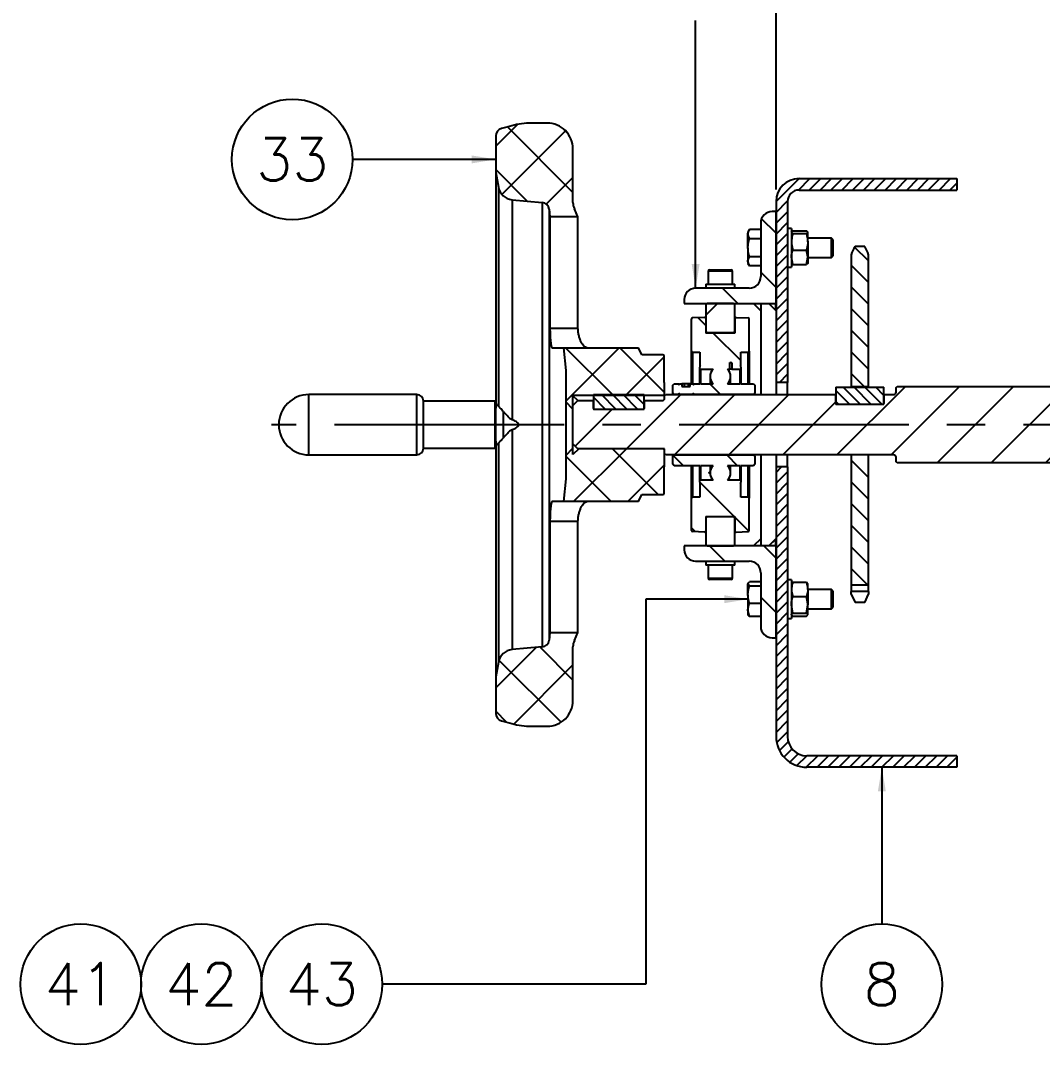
# Model space of a CAD drawing. Header units: metres. Extents: x 0 to 21025, y 0 to 14850.
# Drawn here: x 11050 to 13169, y 11296 to 13418 of the extents above; entities that cross this region are included whole.
import ezdxf
from ezdxf.enums import TextEntityAlignment as Align

# ---------------------------------------------------------------- set-up
doc = ezdxf.new("R2010")
doc.units = ezdxf.units.M
doc.header["$LTSCALE"] = 25
doc.linetypes.add('CENTER2', pattern=[28.575, 19.05, -3.175, 3.175, -3.175])
for name, color, linetype in [('18_COTAS', 7, 'Continuous'), ('GSB', 7, 'Continuous'), ('SC1', 7, 'CENTER2'), ('SDM', 7, 'Continuous'), ('SHA', 7, 'Continuous'), ('SL4', 4, 'Continuous')]:
    doc.layers.add(name, color=color, linetype=linetype)
doc.styles.add('R140', font='simplex.shx', dxfattribs={"height": 3.5})
doc.styles.add('ROMANS', font='ROMANS.SHX')
doc.dimstyles.new('25___1-25', dxfattribs={"dimscale": 25, "dimtxt": 2.5, "dimasz": 2, "dimexe": 1.5, "dimexo": 1, "dimgap": 0.5, "dimtad": 1, "dimzin": 12, "dimtxsty": 'ROMANS', "dimcen": 0, "dimclrd": 256, "dimclre": 256, "dimclrt": 3, "dimazin": 3, "dimtfac": 1, "dimtmove": 0, "dimatfit": 0, "dimfxl": 1, "dimlwd": -1, "dimlwe": -1, "dimarcsym": 0})
doc.dimstyles.new('25___1-5', dxfattribs={"dimscale": 25, "dimtxt": 2.5, "dimasz": 2, "dimexe": 1.5, "dimexo": 1, "dimgap": 0.5, "dimtad": 1, "dimlfac": 0.2, "dimzin": 12, "dimtxsty": 'ROMANS', "dimcen": 0, "dimclrd": 256, "dimclre": 256, "dimclrt": 3, "dimazin": 3, "dimtfac": 1, "dimtmove": 0, "dimatfit": 0, "dimfxl": 1, "dimlwd": -1, "dimlwe": -1, "dimarcsym": 0})

# ---------------------------------------------------------------- blocks, each defined once
blk = doc.blocks.new('*D18')
at = {"layer": '18_COTAS', "transparency": 16777216}
for p, q in [((12616.5, 13068.1), (12616.5, 13682.1)), ((14064.1, 13068.1), (14064.1, 13682.1)), ((12666.5, 13644.6), (14014.1, 13644.6))]:
    blk.add_line(p, q, dxfattribs=at)
for points in [[(12666.5, 13653), (12666.5, 13636.3), (12616.5, 13644.6)], [(14014.1, 13653), (14014.1, 13636.3), (14064.1, 13644.6)]]:
    blk.add_solid(points, dxfattribs=at)
at = {"layer": 'Defpoints', "color": 0, "transparency": 16777216}
for p in [(14064.1, 13644.6), (12616.5, 13043.1), (14064.1, 13043.1)]:
    blk.add_point(p, dxfattribs=at)
at = {"layer": '18_COTAS', "color": 3, "transparency": 16777216, "insert": (13340.3, 13694.3), "char_height": 62.5, "attachment_point": 5, "style": 'ROMANS'}
blk.add_mtext('289,53', dxfattribs=at)
blk = doc.blocks.new('INDICACAO_EIXO')
at = {"layer": 'GSB', "color": 3}
blk.add_circle((0, 0), 5, dxfattribs=at)

msp = doc.modelspace()

# ---------------------------------------------------------------- hatches: boundary and pattern name
at = {"layer": 'SHA'}
h = msp.add_hatch(dxfattribs=at)
h.set_pattern_fill('ANSI37', color=256, scale=25, angle=90, style=0)
edge = h.paths.add_edge_path(flags=0)
edge.add_arc((12072.051, 13078.811), 32, 190, 265)
edge.add_line((12069.262, 13046.932), (12131.496, 13041.488))
edge.add_arc((12130.101, 13025.549), 16, 5.858175, 85, ccw=False)
edge.add_line((12146.018, 13027.182), (12147.597, 13011.788))
edge.add_line((12147.597, 13011.788), (12205.71, 13011.788))
edge.add_line((12205.71, 13011.788), (12198.227, 13027.994))
edge.add_arc((12227.28, 13041.408), 32, 179.999997, 204.784016, ccw=False)
edge.add_line((12195.28, 13041.408), (12195.28, 13152.42))
edge.add_arc((12141.946, 13152.42), 53.333, 359.999998, 450)
edge.add_line((12141.946, 13205.753), (12109.677, 13205.753))
edge.add_arc((12109.677, 13045.753), 160, 90, 105)
edge.add_line((12068.266, 13200.301), (12047.139, 13194.64))
edge.add_arc((12051.28, 13179.185), 16, 105, 180.000006)
edge.add_line((12035.28, 13179.185), (12035.28, 13103.073))
edge.add_line((12035.28, 13103.073), (12040.538, 13073.254))
h = msp.add_hatch(dxfattribs=at)
h.set_pattern_fill('ANSI31', color=256, scale=5, style=0)
edge = h.paths.add_edge_path(flags=0)
edge.add_line((12991.455, 13066.941), (12991.455, 13090.753))
edge.add_line((12991.455, 13090.753), (12664.08, 13090.753))
edge.add_arc((12664.08, 13043.128), 47.625, 90, 180)
edge.add_line((12616.455, 13043.128), (12616.455, 12668.253))
edge.add_line((12616.455, 12668.253), (12640.267, 12668.253))
edge.add_line((12640.267, 12668.253), (12640.267, 13043.128))
edge.add_arc((12664.08, 13043.128), 23.812, 90, 180, ccw=False)
edge.add_line((12664.08, 13066.941), (12991.455, 13066.941))
h = msp.add_hatch(dxfattribs=at)
h.set_pattern_fill('ANSI31', color=256, scale=25, angle=90, style=0)
edge = h.paths.add_edge_path(flags=0)
edge.add_line((12425.955, 12832.003), (12616.455, 12832.003))
edge.add_line((12616.455, 12832.003), (12616.455, 13022.503))
edge.add_line((12616.455, 13022.503), (12608.492, 13022.503))
edge.add_arc((12608.492, 12998.716), 23.787, 90, 180)
edge.add_line((12584.705, 12998.716), (12584.705, 12887.566))
edge.add_arc((12560.892, 12887.566), 23.812, 270, 360, ccw=False)
edge.add_line((12560.892, 12863.753), (12449.742, 12863.753))
edge.add_arc((12449.742, 12839.966), 23.787, 90, 180)
edge.add_line((12425.955, 12839.966), (12425.955, 12832.003))
h = msp.add_hatch(dxfattribs=at)
h.set_pattern_fill('ANSI31', color=256, scale=10, angle=90, style=0)
edge = h.paths.add_edge_path(flags=0)
edge.add_arc((12743.517, 12913.726), 67.5, 16.372756, 32.761586)
edge.add_line((12800.28, 12950.253), (12780.28, 12950.253))
edge.add_arc((12837.042, 12913.726), 67.5, 147.238414, 163.627244)
edge.add_line((12772.28, 12932.753), (12772.28, 12659.753))
edge.add_line((12772.28, 12659.753), (12808.28, 12659.753))
edge.add_line((12808.28, 12659.753), (12808.28, 12932.753))
h = msp.add_hatch(dxfattribs=at)
h.set_pattern_fill('ANSI31', color=256, scale=25, style=0)
h.paths.add_polyline_path([(12473.455, 12832.003), (12470.955, 12829.503), (12470.955, 12774.503), (12473.455, 12772.003), (12528.455, 12772.003), (12530.955, 12774.503), (12530.955, 12829.503), (12528.455, 12832.003)], flags=0)
h = msp.add_hatch(dxfattribs=at)
h.set_pattern_fill('ANSI31', color=256, scale=25, angle=90, style=0)
edge = h.paths.add_edge_path(flags=0)
edge.add_line((12438.615, 12660.128), (12421.294, 12660.128))
edge.add_line((12421.294, 12660.128), (12421.294, 12665.753))
edge.add_line((12421.294, 12665.753), (12417.661, 12665.753))
edge.add_line((12417.661, 12665.753), (12414.955, 12663.047))
edge.add_line((12414.955, 12663.047), (12412.248, 12665.753))
edge.add_line((12412.248, 12665.753), (12405.455, 12665.753))
edge.add_line((12405.455, 12665.753), (12402.455, 12662.753))
edge.add_line((12402.455, 12662.753), (12402.455, 12646.253))
edge.add_arc((12405.455, 12646.253), 3, 180, 270)
edge.add_line((12405.455, 12643.253), (12414.955, 12643.253))
edge.add_line((12414.955, 12643.253), (12414.955, 12645.959))
edge.add_line((12414.955, 12645.959), (12417.661, 12643.253))
edge.add_line((12417.661, 12643.253), (12442.248, 12643.253))
edge.add_line((12442.248, 12643.253), (12444.955, 12645.959))
edge.add_line((12444.955, 12645.959), (12444.955, 12643.253))
edge.add_line((12444.955, 12643.253), (12569.455, 12643.253))
edge.add_arc((12569.455, 12646.253), 3, 270, 360)
edge.add_line((12572.455, 12646.253), (12572.455, 12662.753))
edge.add_line((12572.455, 12662.753), (12569.455, 12665.753))
edge.add_line((12569.455, 12665.753), (12543.455, 12665.753))
edge.add_line((12543.455, 12665.753), (12543.455, 12699.785))
edge.add_arc((12534.955, 12699.785), 8.5, 0, 29.644508)
edge.add_arc((12500.955, 12580.753), 130, 70.917875, 71.435927, ccw=False)
edge.add_line((12543.455, 12703.61), (12543.455, 12730.753))
edge.add_line((12543.455, 12730.753), (12558.455, 12730.753))
edge.add_arc((12558.455, 12733.253), 2.5, 270, 360)
edge.add_line((12560.955, 12733.253), (12560.955, 12799.853))
edge.add_arc((12558.455, 12799.853), 2.5, 0, 88.128811)
edge.add_line((12558.536, 12802.352), (12533.536, 12803.169))
edge.add_arc((12533.455, 12800.67), 2.5, 88.128811, 180)
edge.add_line((12530.955, 12800.67), (12530.955, 12770.753))
edge.add_line((12530.955, 12770.753), (12470.955, 12770.753))
edge.add_line((12470.955, 12770.753), (12470.955, 12800.67))
edge.add_arc((12468.455, 12800.67), 2.5, 0, 91.871189)
edge.add_line((12468.373, 12803.169), (12443.373, 12802.352))
edge.add_arc((12443.455, 12799.853), 2.5, 91.871189, 180)
edge.add_line((12440.955, 12799.853), (12440.955, 12733.253))
edge.add_arc((12443.455, 12733.253), 2.5, 180, 270)
edge.add_line((12443.455, 12730.753), (12458.455, 12730.753))
edge.add_line((12458.455, 12730.753), (12458.455, 12703.61))
edge.add_arc((12500.955, 12580.753), 130, 108.564073, 109.082125, ccw=False)
edge.add_arc((12466.955, 12699.785), 8.5, 150.355492, 180)
edge.add_line((12458.455, 12699.785), (12458.455, 12665.753))
edge.add_line((12458.455, 12665.753), (12447.661, 12665.753))
edge.add_line((12447.661, 12665.753), (12444.955, 12663.047))
edge.add_line((12444.955, 12663.047), (12442.248, 12665.753))
edge.add_line((12442.248, 12665.753), (12438.615, 12665.753))
edge.add_line((12438.615, 12665.753), (12438.615, 12660.128))
edge = h.paths.add_edge_path(flags=0)
edge.add_line((12542.205, 12665.753), (12515.981, 12665.753))
edge.add_arc((12500.955, 12680.779), 21.25, 315, 405)
edge.add_line((12515.981, 12695.805), (12520.33, 12695.805))
edge.add_line((12520.33, 12695.805), (12520.33, 12709.301))
edge.add_arc((12500.955, 12580.753), 130, 79.529412, 81.428792, ccw=False)
edge.add_line((12524.58, 12708.588), (12524.58, 12695.805))
edge.add_line((12524.58, 12695.805), (12542.205, 12695.805))
edge.add_line((12542.205, 12695.805), (12542.205, 12665.753))
edge = h.paths.add_edge_path(flags=0)
edge.add_line((12485.929, 12665.753), (12459.705, 12665.753))
edge.add_line((12459.705, 12665.753), (12459.705, 12695.805))
edge.add_line((12459.705, 12695.805), (12485.929, 12695.805))
edge.add_arc((12500.955, 12680.779), 21.25, 135, 225)
h = msp.add_hatch(dxfattribs=at)
h.set_pattern_fill('ANSI37', color=256, scale=25, angle=90, style=0)
edge = h.paths.add_edge_path(flags=0)
edge.add_line((12175.457, 12421.253), (12331.085, 12421.253))
edge.add_line((12331.085, 12421.253), (12337.78, 12435.753))
edge.add_line((12337.78, 12435.753), (12381.78, 12435.753))
edge.add_arc((12381.78, 12438.253), 2.5, 270, 359.999999)
edge.add_line((12384.28, 12438.253), (12384.28, 12493.253))
edge.add_line((12384.28, 12493.253), (12385.28, 12493.253))
edge.add_line((12385.28, 12493.253), (12385.28, 12530.753))
edge.add_line((12385.28, 12530.753), (12207.155, 12530.753))
edge.add_line((12207.155, 12530.753), (12195.28, 12518.878))
edge.add_line((12195.28, 12518.878), (12195.28, 12642.628))
edge.add_line((12195.28, 12642.628), (12196.155, 12641.753))
edge.add_line((12196.155, 12641.753), (12385.28, 12641.753))
edge.add_line((12385.28, 12641.753), (12385.28, 12668.253))
edge.add_line((12385.28, 12668.253), (12384.28, 12668.253))
edge.add_line((12384.28, 12668.253), (12384.28, 12723.253))
edge.add_arc((12381.78, 12723.253), 2.5, 0.000001, 90)
edge.add_line((12381.78, 12725.753), (12337.78, 12725.753))
edge.add_line((12337.78, 12725.753), (12331.084, 12740.254))
edge.add_line((12331.084, 12740.254), (12175.457, 12740.253))
edge.add_line((12175.457, 12740.253), (12180.28, 12693.253))
edge.add_line((12180.28, 12693.253), (12180.28, 12468.253))
edge.add_line((12180.28, 12468.253), (12175.457, 12421.253))
h = msp.add_hatch(dxfattribs=at)
h.set_pattern_fill('ANSI31', color=256, scale=25, style=0)
edge = h.paths.add_edge_path(flags=0)
edge.add_line((14295.28, 12643.253), (13940.28, 12643.253))
edge.add_line((13940.28, 12643.253), (13940.28, 12624.503))
edge.add_arc((13939.03, 12624.503), 1.25, 270, 360, ccw=False)
edge.add_line((13939.03, 12623.253), (13841.53, 12623.253))
edge.add_arc((13841.53, 12624.503), 1.25, 180, 270, ccw=False)
edge.add_line((13840.28, 12624.503), (13840.28, 12643.253))
edge.add_line((13840.28, 12643.253), (13820.28, 12643.253))
edge.add_arc((13820.28, 12648.253), 5, 180, 270, ccw=False)
edge.add_line((13815.28, 12648.253), (13815.28, 12657.628))
edge.add_line((13815.28, 12657.628), (13812.78, 12660.128))
edge.add_line((13812.78, 12660.128), (12867.78, 12660.128))
edge.add_line((12867.78, 12660.128), (12865.28, 12657.628))
edge.add_line((12865.28, 12657.628), (12865.28, 12648.253))
edge.add_arc((12860.28, 12648.253), 5, 270, 360, ccw=False)
edge.add_line((12860.28, 12643.253), (12840.28, 12643.253))
edge.add_line((12840.28, 12643.253), (12840.28, 12624.503))
edge.add_arc((12839.03, 12624.503), 1.25, 270, 360, ccw=False)
edge.add_line((12839.03, 12623.253), (12741.53, 12623.253))
edge.add_arc((12741.53, 12624.503), 1.25, 180, 270, ccw=False)
edge.add_line((12740.28, 12624.503), (12740.28, 12643.253))
edge.add_line((12740.28, 12643.253), (12387.78, 12643.253))
edge.add_line((12387.78, 12643.253), (12385.28, 12640.753))
edge.add_line((12385.28, 12640.753), (12385.28, 12635.753))
edge.add_arc((12380.28, 12635.753), 5, 270, 360, ccw=False)
edge.add_line((12380.28, 12630.753), (12342.78, 12630.753))
edge.add_line((12342.78, 12630.753), (12342.78, 12614.503))
edge.add_arc((12341.53, 12614.503), 1.25, 270, 360, ccw=False)
edge.add_line((12341.53, 12613.253), (12239.03, 12613.253))
edge.add_arc((12239.03, 12614.503), 1.25, 180, 270, ccw=False)
edge.add_line((12237.78, 12614.503), (12237.78, 12630.753))
edge.add_line((12237.78, 12630.753), (12205.28, 12630.753))
edge.add_line((12205.28, 12630.753), (12195.28, 12620.753))
edge.add_line((12195.28, 12620.753), (12195.28, 12540.753))
edge.add_line((12195.28, 12540.753), (12205.28, 12530.753))
edge.add_line((12205.28, 12530.753), (12380.28, 12530.753))
edge.add_arc((12380.28, 12525.753), 5, 0, 90, ccw=False)
edge.add_line((12385.28, 12525.753), (12385.28, 12520.753))
edge.add_line((12385.28, 12520.753), (12387.78, 12518.253))
edge.add_line((12387.78, 12518.253), (12860.28, 12518.253))
edge.add_arc((12860.28, 12513.253), 5, 0, 90, ccw=False)
edge.add_line((12865.28, 12513.253), (12865.28, 12503.878))
edge.add_line((12865.28, 12503.878), (12867.78, 12501.378))
edge.add_line((12867.78, 12501.378), (13812.78, 12501.378))
edge.add_line((13812.78, 12501.378), (13815.28, 12503.878))
edge.add_line((13815.28, 12503.878), (13815.28, 12513.253))
edge.add_arc((13820.28, 12513.253), 5, 90, 180, ccw=False)
edge.add_line((13820.28, 12518.253), (14295.28, 12518.253))
edge.add_line((14295.28, 12518.253), (14305.28, 12528.253))
edge.add_line((14305.28, 12528.253), (14305.28, 12633.253))
edge.add_line((14305.28, 12633.253), (14295.28, 12643.253))
h = msp.add_hatch(dxfattribs=at)
h.set_pattern_fill('ANSI31', color=256, scale=5, angle=90, style=0)
h.paths.add_polyline_path([(12840.28, 12658.253), (12740.28, 12658.253), (12740.28, 12623.253), (12840.28, 12623.253)], flags=0)
h = msp.add_hatch(dxfattribs=at)
h.set_pattern_fill('ANSI31', color=256, scale=5, angle=90, style=0)
h.paths.add_polyline_path([(12342.78, 12643.253), (12237.78, 12643.253), (12237.78, 12613.253), (12342.78, 12613.253)], flags=0)
h = msp.add_hatch(dxfattribs=at)
h.set_pattern_fill('ANSI31', color=256, scale=25, angle=90, style=0)
edge = h.paths.add_edge_path(flags=0)
edge.add_arc((12500.955, 12580.753), 130, 288.564073, 289.082125, ccw=False)
edge.add_arc((12534.955, 12461.721), 8.5, 330.355492, 360)
edge.add_line((12543.455, 12461.721), (12543.455, 12495.753))
edge.add_line((12543.455, 12495.753), (12569.455, 12495.753))
edge.add_line((12569.455, 12495.753), (12572.455, 12498.753))
edge.add_line((12572.455, 12498.753), (12572.455, 12515.253))
edge.add_arc((12569.455, 12515.253), 3, 0, 90)
edge.add_line((12569.455, 12518.253), (12405.455, 12518.253))
edge.add_arc((12405.455, 12515.253), 3, 90, 180)
edge.add_line((12402.455, 12515.253), (12402.455, 12498.753))
edge.add_line((12402.455, 12498.753), (12405.455, 12495.753))
edge.add_line((12405.455, 12495.753), (12458.455, 12495.753))
edge.add_line((12458.455, 12495.753), (12458.455, 12461.721))
edge.add_arc((12466.955, 12461.721), 8.5, 180, 209.644508)
edge.add_arc((12500.955, 12580.753), 130, 250.917875, 251.435927, ccw=False)
edge.add_line((12458.455, 12457.896), (12458.455, 12430.753))
edge.add_line((12458.455, 12430.753), (12443.455, 12430.753))
edge.add_arc((12443.455, 12428.253), 2.5, 90, 180)
edge.add_line((12440.955, 12428.253), (12440.955, 12361.653))
edge.add_arc((12443.455, 12361.653), 2.5, 180, 268.128811)
edge.add_line((12443.373, 12359.154), (12468.373, 12358.337))
edge.add_arc((12468.455, 12360.836), 2.5, 268.128811, 360)
edge.add_line((12470.955, 12360.836), (12470.955, 12390.753))
edge.add_line((12470.955, 12390.753), (12530.955, 12390.753))
edge.add_line((12530.955, 12390.753), (12530.955, 12360.836))
edge.add_arc((12533.455, 12360.836), 2.5, 180, 271.871189)
edge.add_line((12533.536, 12358.337), (12558.536, 12359.154))
edge.add_arc((12558.455, 12361.653), 2.5, 271.871189, 360)
edge.add_line((12560.955, 12361.653), (12560.955, 12428.253))
edge.add_arc((12558.455, 12428.253), 2.5, 0, 90)
edge.add_line((12558.455, 12430.753), (12543.455, 12430.753))
edge.add_line((12543.455, 12430.753), (12543.455, 12457.896))
edge = h.paths.add_edge_path(flags=0)
edge.add_line((12459.705, 12495.753), (12485.929, 12495.753))
edge.add_arc((12500.955, 12480.727), 21.25, 135, 225)
edge.add_line((12485.929, 12465.701), (12459.705, 12465.701))
edge.add_line((12459.705, 12465.701), (12459.705, 12495.753))
edge = h.paths.add_edge_path(flags=0)
edge.add_line((12515.981, 12495.753), (12542.205, 12495.753))
edge.add_line((12542.205, 12495.753), (12542.205, 12465.701))
edge.add_line((12542.205, 12465.701), (12515.981, 12465.701))
edge.add_arc((12500.955, 12480.727), 21.25, 315, 405)
h = msp.add_hatch(dxfattribs=at)
h.set_pattern_fill('ANSI31', color=256, scale=10, angle=90, style=0)
h.paths.add_polyline_path([(12808.28, 12518.253), (12772.28, 12518.253), (12772.28, 12247.949), (12808.28, 12247.949)], flags=0)
h = msp.add_hatch(dxfattribs=at)
h.set_pattern_fill('ANSI31', color=256, scale=5, style=0)
edge = h.paths.add_edge_path(flags=0)
edge.add_line((12991.455, 11870.753), (12991.455, 11894.566))
edge.add_line((12991.455, 11894.566), (12680.267, 11894.566))
edge.add_arc((12680.267, 11934.566), 40, 180, 270, ccw=False)
edge.add_line((12640.267, 11934.566), (12640.267, 12493.253))
edge.add_line((12640.267, 12493.253), (12616.455, 12493.253))
edge.add_line((12616.455, 12493.253), (12616.455, 11934.566))
edge.add_arc((12680.267, 11934.566), 63.812, 180, 270)
edge.add_line((12680.267, 11870.753), (12991.455, 11870.753))
h = msp.add_hatch(dxfattribs=at)
h.set_pattern_fill('ANSI31', color=256, scale=25, angle=90, style=0)
edge = h.paths.add_edge_path(flags=0)
edge.add_line((12608.492, 12139.003), (12616.455, 12139.003))
edge.add_line((12616.455, 12139.003), (12616.455, 12329.503))
edge.add_line((12616.455, 12329.503), (12425.955, 12329.503))
edge.add_line((12425.955, 12329.503), (12425.955, 12321.54))
edge.add_arc((12449.742, 12321.54), 23.787, 180, 270)
edge.add_line((12449.742, 12297.753), (12560.892, 12297.753))
edge.add_arc((12560.892, 12273.941), 23.812, 0, 90, ccw=False)
edge.add_line((12584.705, 12273.941), (12584.705, 12162.79))
edge.add_arc((12608.492, 12162.79), 23.787, 180, 270)
h = msp.add_hatch(dxfattribs=at)
h.set_pattern_fill('ANSI37', color=256, scale=25, angle=90, style=0)
edge = h.paths.add_edge_path(flags=0)
edge.add_arc((12072.051, 12082.695), 32, 95, 170)
edge.add_line((12040.538, 12088.252), (12035.28, 12058.433))
edge.add_line((12035.28, 12058.433), (12035.28, 11982.321))
edge.add_arc((12051.28, 11982.321), 16, 179.999994, 255)
edge.add_line((12047.139, 11966.866), (12068.266, 11961.205))
edge.add_arc((12109.677, 12115.753), 160, 255, 270)
edge.add_line((12109.677, 11955.753), (12141.946, 11955.753))
edge.add_arc((12141.946, 12009.086), 53.333, 270, 360.000002)
edge.add_line((12195.28, 12009.086), (12195.28, 12120.098))
edge.add_arc((12227.28, 12120.098), 32, 155.215984, 180.000003, ccw=False)
edge.add_line((12198.227, 12133.512), (12205.71, 12149.719))
edge.add_line((12205.71, 12149.719), (12147.597, 12149.719))
edge.add_line((12147.597, 12149.719), (12146.018, 12134.324))
edge.add_arc((12130.101, 12135.958), 16, 275, 354.141825, ccw=False)
edge.add_line((12131.496, 12120.018), (12069.262, 12114.574))

# ---------------------------------------------------------------- linework, layer by layer
at = {"layer": 'SC1'}
msp.add_line((14320.28, 12580.753), (11570.28, 12580.753), dxfattribs=at)
at = {"layer": 'SDM'}
msp.add_line((12346.726, 11421.144), (11799.554, 11421.144), dxfattribs=at)
at = {"layer": 'SL4'}
for p, q in [((12141.946, 13205.753), (12109.677, 13205.753)), ((12068.266, 13200.301), (12047.139, 13194.64)), ((12035.28, 13179.185), (12035.28, 13103.073)), ((12195.28, 13041.408), (12195.28, 13152.42)), ((12035.28, 13103.073), (12035.28, 12617.316)), ((12035.28, 13103.073), (12040.538, 13073.254)), ((12664.08, 13090.753), (12991.455, 13090.753)), ((12991.455, 13090.753), (12991.455, 13066.941)), ((12040.538, 13073.254), (12040.538, 12619.799)), ((12664.08, 13066.941), (12991.455, 13066.941)), ((12069.262, 13046.932), (12069.262, 12591.024)), ((12069.262, 13046.932), (12131.496, 13041.488)), ((12131.496, 13041.488), (12131.496, 12120.018)), ((12616.455, 13043.128), (12616.455, 12668.253)), ((12640.267, 13043.128), (12640.267, 12668.253)), ((12146.018, 13027.182), (12146.018, 12134.324)), ((12146.018, 13027.182), (12147.597, 13011.788)), ((12147.597, 13011.788), (12147.597, 12780.931)), ((12205.71, 13011.788), (12147.597, 13011.788)), ((12205.71, 13011.788), (12198.227, 13027.994)), ((12205.71, 12780.931), (12205.71, 13011.788)), ((12616.455, 13022.503), (12608.492, 13022.503)), ((12616.455, 12832.003), (12616.455, 13022.503)), ((12584.705, 12998.716), (12584.705, 12887.566)), ((12561.107, 12985.031), (12558.205, 12980.003)), ((12558.205, 12980.003), (12558.205, 12975.649)), ((12558.205, 12947.503), (12558.205, 12975.649)), ((12561.107, 12966.267), (12558.205, 12975.649)), ((12584.705, 12985.031), (12561.107, 12985.031)), ((12648.267, 12987.503), (12640.267, 12987.503)), ((12648.267, 12987.503), (12648.267, 12907.503)), ((12651.17, 12977.285), (12648.267, 12979.727)), ((12651.17, 12982.168), (12679.364, 12982.168)), ((12651.17, 12977.285), (12679.364, 12977.285)), ((12679.364, 12977.285), (12682.267, 12979.727)), ((12682.267, 12959.952), (12682.267, 12979.727)), ((12731.252, 12967.503), (12682.267, 12967.503)), ((12734.705, 12964.051), (12731.252, 12967.503)), ((12731.252, 12947.503), (12731.252, 12967.503)), ((12558.205, 12947.503), (12558.205, 12919.357)), ((12584.705, 12966.267), (12561.107, 12966.267)), ((12682.267, 12959.952), (12682.267, 12927.729)), ((12731.252, 12927.503), (12731.252, 12947.503)), ((12734.705, 12947.503), (12734.705, 12964.051)), ((12734.705, 12930.956), (12734.705, 12947.503)), ((12800.28, 12950.253), (12780.28, 12950.253)), ((12584.705, 12928.739), (12561.107, 12928.739)), ((12651.17, 12912.838), (12648.267, 12927.729)), ((12651.17, 12942.619), (12679.364, 12942.619)), ((12679.364, 12912.838), (12682.267, 12927.729)), ((12682.267, 12927.729), (12682.267, 12915.003)), ((12682.267, 12927.503), (12731.252, 12927.503)), ((12731.252, 12927.503), (12734.705, 12930.956)), ((12772.28, 12932.753), (12772.28, 12659.753)), ((12808.28, 12659.753), (12808.28, 12932.753)), ((12561.107, 12909.975), (12558.205, 12919.357)), ((12558.205, 12919.357), (12558.205, 12915.003)), ((12558.205, 12915.003), (12561.107, 12909.975)), ((12584.705, 12909.975), (12561.107, 12909.975)), ((12640.267, 12907.503), (12648.267, 12907.503)), ((12651.17, 12912.838), (12679.364, 12912.838)), ((12475.955, 12898.753), (12475.955, 12871.753)), ((12525.955, 12898.753), (12475.955, 12898.753)), ((12478.955, 12901.753), (12522.955, 12901.753)), ((12525.955, 12871.753), (12525.955, 12898.753)), ((12560.892, 12863.753), (12449.742, 12863.753)), ((12470.955, 12871.753), (12470.955, 12863.753)), ((12470.955, 12871.753), (12530.955, 12871.753)), ((12530.955, 12863.753), (12530.955, 12871.753)), ((12425.955, 12839.966), (12425.955, 12832.003)), ((12425.955, 12832.003), (12616.455, 12832.003)), ((12470.955, 12829.503), (12473.455, 12832.003)), ((12470.955, 12829.503), (12470.955, 12774.503)), ((12528.455, 12832.003), (12473.455, 12832.003)), ((12528.455, 12832.003), (12530.955, 12829.503)), ((12530.955, 12774.503), (12530.955, 12829.503)), ((12569.705, 12832.003), (12584.705, 12817.003)), ((12584.705, 12832.003), (12584.705, 12817.003)), ((12584.705, 12832.003), (12584.705, 12643.253)), ((12616.304, 12817.154), (12601.455, 12832.003)), ((12616.455, 12817.003), (12601.455, 12832.003)), ((12616.304, 12817.154), (12616.304, 12832.003)), ((12440.955, 12733.253), (12440.955, 12799.853)), ((12468.373, 12803.169), (12443.373, 12802.352)), ((12470.955, 12800.67), (12470.955, 12770.753)), ((12530.955, 12800.67), (12530.955, 12770.753)), ((12533.536, 12803.169), (12558.536, 12802.352)), ((12560.955, 12733.253), (12560.955, 12799.853)), ((12147.597, 12780.931), (12205.71, 12780.931)), ((12473.455, 12772.003), (12470.955, 12774.503)), ((12530.955, 12770.753), (12470.955, 12770.753)), ((12473.455, 12772.003), (12528.455, 12772.003)), ((12530.955, 12774.503), (12528.455, 12772.003)), ((12175.457, 12740.253), (12180.28, 12693.253)), ((12175.457, 12740.253), (12331.085, 12740.253)), ((12337.78, 12725.753), (12331.084, 12740.254)), ((12381.78, 12725.753), (12337.78, 12725.753)), ((12384.28, 12668.253), (12384.28, 12723.253)), ((12440.955, 12665.753), (12440.955, 12733.253)), ((12443.455, 12730.753), (12458.455, 12730.753)), ((12443.455, 12730.753), (12443.455, 12665.619)), ((12458.455, 12730.753), (12458.455, 12703.61)), ((12543.455, 12730.753), (12558.455, 12730.753)), ((12543.455, 12703.61), (12543.455, 12730.753)), ((12558.455, 12665.753), (12558.455, 12730.753)), ((12560.955, 12733.253), (12560.955, 12665.753)), ((12180.28, 12693.253), (12180.28, 12468.253)), ((12458.455, 12703.61), (12458.455, 12699.785)), ((12458.455, 12665.753), (12458.455, 12699.785)), ((12459.705, 12695.805), (12485.929, 12695.805)), ((12459.705, 12695.805), (12459.705, 12665.753)), ((12515.981, 12695.805), (12520.33, 12695.805)), ((12520.33, 12695.805), (12520.33, 12709.301)), ((12524.58, 12708.588), (12524.58, 12695.805)), ((12524.58, 12695.805), (12542.205, 12695.805)), ((12542.205, 12665.753), (12542.205, 12695.805)), ((12543.455, 12699.785), (12543.455, 12703.61)), ((12543.455, 12699.785), (12543.455, 12665.753)), ((12479.705, 12680.779), (12479.705, 12665.753)), ((12522.205, 12665.753), (12522.205, 12680.779)), ((12385.28, 12668.253), (12384.28, 12668.253)), ((12385.28, 12641.753), (12385.28, 12668.253)), ((12402.455, 12662.753), (12405.455, 12665.753)), ((12402.455, 12646.253), (12402.455, 12662.753)), ((12405.455, 12665.753), (12412.248, 12665.753)), ((12412.248, 12665.753), (12414.955, 12663.047)), ((12414.955, 12663.047), (12417.661, 12665.753)), ((12417.661, 12665.753), (12421.294, 12665.753)), ((12421.294, 12665.753), (12421.294, 12660.128)), ((12425.625, 12665.753), (12421.294, 12665.753)), ((12421.294, 12660.128), (12438.615, 12660.128)), ((12425.625, 12665.753), (12425.625, 12660.128)), ((12434.285, 12665.753), (12425.625, 12665.753)), ((12434.285, 12665.753), (12434.285, 12660.128)), ((12438.615, 12665.753), (12434.285, 12665.753)), ((12438.615, 12660.128), (12438.615, 12665.753)), ((12438.615, 12665.753), (12442.248, 12665.753)), ((12442.248, 12665.753), (12444.955, 12663.047)), ((12444.955, 12663.047), (12447.661, 12665.753)), ((12447.661, 12665.753), (12458.455, 12665.753)), ((12459.705, 12665.753), (12485.929, 12665.753)), ((12515.981, 12665.753), (12542.205, 12665.753)), ((12543.455, 12665.753), (12569.455, 12665.753)), ((12569.455, 12665.753), (12572.455, 12662.753)), ((12572.455, 12662.753), (12572.455, 12646.253)), ((12640.267, 12668.253), (12616.455, 12668.253)), ((12616.455, 12668.253), (12616.455, 12643.253)), ((12640.267, 12643.253), (12640.267, 12668.253)), ((12740.28, 12658.253), (12740.28, 12623.253)), ((12740.28, 12658.253), (12840.28, 12658.253)), ((12772.28, 12659.753), (12808.28, 12659.753)), ((12772.28, 12658.503), (12772.28, 12659.753)), ((12808.28, 12658.503), (12772.28, 12658.503)), ((12772.28, 12658.253), (12772.28, 12658.503)), ((12808.28, 12659.753), (12808.28, 12658.503)), ((12808.28, 12658.253), (12808.28, 12658.503)), ((12840.28, 12623.253), (12840.28, 12658.253)), ((12865.28, 12657.628), (12867.78, 12660.128)), ((12865.28, 12648.253), (12865.28, 12657.628)), ((12867.78, 12660.128), (13812.78, 12660.128)), ((11871.53, 12643.253), (11647.78, 12643.253)), ((11647.78, 12518.253), (11647.78, 12643.253)), ((11871.53, 12518.253), (11871.53, 12643.253)), ((12033.78, 12629.503), (11885.28, 12629.503)), ((11885.28, 12532.003), (11885.28, 12629.503)), ((12033.78, 12532.003), (12033.78, 12629.503)), ((12195.28, 12642.628), (12196.155, 12641.753)), ((12195.28, 12518.878), (12195.28, 12642.628)), ((12205.105, 12630.578), (12195.28, 12640.782)), ((12195.28, 12620.753), (12205.28, 12630.753)), ((12196.155, 12641.753), (12385.28, 12641.753)), ((12205.28, 12630.753), (12237.78, 12630.753)), ((12237.78, 12643.253), (12237.78, 12613.253)), ((12237.78, 12643.253), (12342.78, 12643.253)), ((12237.78, 12614.503), (12237.78, 12630.753)), ((12342.78, 12613.253), (12342.78, 12643.253)), ((12342.78, 12630.753), (12380.28, 12630.753)), ((12342.78, 12630.753), (12342.78, 12614.503)), ((12385.28, 12640.753), (12387.78, 12643.253)), ((12385.28, 12640.753), (12385.28, 12641.753)), ((12385.28, 12635.753), (12385.28, 12640.753)), ((12387.78, 12643.253), (12740.28, 12643.253)), ((12402.455, 12643.253), (12402.455, 12646.253)), ((12414.955, 12643.253), (12405.455, 12643.253)), ((12414.955, 12645.959), (12414.955, 12643.253)), ((12417.661, 12643.253), (12414.955, 12645.959)), ((12442.248, 12643.253), (12417.661, 12643.253)), ((12444.955, 12645.959), (12442.248, 12643.253)), ((12444.955, 12643.253), (12444.955, 12645.959)), ((12569.455, 12643.253), (12444.955, 12643.253)), ((12572.455, 12643.253), (12572.455, 12646.253)), ((12740.28, 12624.503), (12740.28, 12643.253)), ((12840.28, 12643.253), (12860.28, 12643.253)), ((12840.28, 12643.253), (12840.28, 12624.503)), ((12035.28, 12617.316), (12033.78, 12617.316)), ((12035.28, 12544.191), (12035.28, 12617.316)), ((12051.28, 12553.712), (12051.28, 12607.794)), ((12195.28, 12540.753), (12195.28, 12620.753)), ((12237.78, 12613.253), (12342.78, 12613.253)), ((12239.03, 12613.253), (12341.53, 12613.253)), ((12740.28, 12623.253), (12840.28, 12623.253)), ((12741.53, 12623.253), (12839.03, 12623.253)), ((12069.262, 12570.483), (12069.262, 12114.574)), ((12033.78, 12544.191), (12035.28, 12544.191)), ((12035.28, 12544.191), (12035.28, 12058.433)), ((11885.28, 12532.003), (12033.78, 12532.003)), ((12040.538, 12541.707), (12040.538, 12088.252)), ((12205.28, 12530.753), (12195.28, 12540.753)), ((12207.155, 12530.753), (12195.28, 12518.878)), ((12380.28, 12530.753), (12205.28, 12530.753)), ((12385.28, 12530.753), (12207.155, 12530.753)), ((12385.28, 12493.253), (12385.28, 12530.753)), ((12385.28, 12520.753), (12385.28, 12525.753)), ((11647.78, 12518.253), (11871.53, 12518.253)), ((12387.78, 12518.253), (12385.28, 12520.753)), ((12860.28, 12518.253), (12387.78, 12518.253)), ((12402.455, 12515.253), (12402.455, 12518.253)), ((12402.455, 12498.753), (12402.455, 12515.253)), ((12405.455, 12518.253), (12569.455, 12518.253)), ((12572.455, 12515.253), (12572.455, 12518.253)), ((12572.455, 12515.253), (12572.455, 12498.753)), ((12584.705, 12518.253), (12584.705, 12329.503)), ((12616.455, 12518.253), (12616.455, 12493.253)), ((12640.267, 12493.253), (12640.267, 12518.253)), ((12808.28, 12518.253), (12772.28, 12518.253)), ((12772.28, 12518.253), (12772.28, 12247.949)), ((12808.28, 12247.949), (12808.28, 12518.253)), ((12865.28, 12503.878), (12865.28, 12513.253)), ((12867.78, 12501.378), (12865.28, 12503.878)), ((13812.78, 12501.378), (12867.78, 12501.378)), ((12384.28, 12493.253), (12385.28, 12493.253)), ((12384.28, 12438.253), (12384.28, 12493.253)), ((12405.455, 12495.753), (12402.455, 12498.753)), ((12458.455, 12495.753), (12405.455, 12495.753)), ((12440.955, 12428.253), (12440.955, 12495.753)), ((12443.455, 12495.753), (12443.455, 12430.753)), ((12458.455, 12461.721), (12458.455, 12495.753)), ((12485.929, 12495.753), (12459.705, 12495.753)), ((12459.705, 12495.753), (12459.705, 12465.701)), ((12479.705, 12495.753), (12479.705, 12480.727)), ((12542.205, 12495.753), (12515.981, 12495.753)), ((12522.205, 12480.727), (12522.205, 12495.753)), ((12542.205, 12465.701), (12542.205, 12495.753)), ((12569.455, 12495.753), (12543.455, 12495.753)), ((12543.455, 12495.753), (12543.455, 12461.721)), ((12558.455, 12430.753), (12558.455, 12495.753)), ((12560.955, 12495.753), (12560.955, 12428.253)), ((12572.455, 12498.753), (12569.455, 12495.753)), ((12640.267, 12493.253), (12616.455, 12493.253)), ((12616.455, 12493.253), (12616.455, 11934.566)), ((12640.267, 12493.253), (12640.267, 11934.566)), ((12180.28, 12468.253), (12175.457, 12421.253)), ((12458.455, 12461.721), (12458.455, 12457.896)), ((12485.929, 12465.701), (12459.705, 12465.701)), ((12542.205, 12465.701), (12515.981, 12465.701)), ((12543.455, 12457.896), (12543.455, 12461.721)), ((12458.455, 12457.896), (12458.455, 12430.753)), ((12543.455, 12430.753), (12543.455, 12457.896)), ((12331.085, 12421.253), (12175.457, 12421.253)), ((12331.084, 12421.252), (12337.78, 12435.753)), ((12337.78, 12435.753), (12381.78, 12435.753)), ((12440.955, 12361.653), (12440.955, 12428.253)), ((12458.455, 12430.753), (12443.455, 12430.753)), ((12558.455, 12430.753), (12543.455, 12430.753)), ((12560.955, 12361.653), (12560.955, 12428.253)), ((12147.597, 12380.575), (12147.597, 12149.719)), ((12147.597, 12380.575), (12205.71, 12380.575)), ((12205.71, 12149.719), (12205.71, 12380.575)), ((12470.955, 12390.753), (12530.955, 12390.753)), ((12470.955, 12390.753), (12470.955, 12360.836)), ((12470.955, 12387.003), (12473.455, 12389.503)), ((12470.955, 12387.003), (12470.955, 12332.003)), ((12528.455, 12389.503), (12473.455, 12389.503)), ((12528.455, 12389.503), (12530.955, 12387.003)), ((12530.955, 12390.753), (12530.955, 12360.836)), ((12530.955, 12332.003), (12530.955, 12387.003)), ((12468.373, 12358.337), (12443.373, 12359.154)), ((12533.536, 12358.337), (12558.536, 12359.154)), ((12473.455, 12329.503), (12470.955, 12332.003)), ((12530.955, 12332.003), (12528.455, 12329.503)), ((12584.705, 12344.503), (12569.705, 12329.503)), ((12584.705, 12344.503), (12584.705, 12329.503)), ((12601.455, 12329.503), (12616.455, 12344.503)), ((12601.455, 12329.503), (12616.304, 12344.352)), ((12616.304, 12329.503), (12616.304, 12344.352)), ((12425.955, 12329.503), (12425.955, 12321.54)), ((12616.455, 12329.503), (12425.955, 12329.503)), ((12473.455, 12329.503), (12528.455, 12329.503)), ((12616.455, 12139.003), (12616.455, 12329.503)), ((12449.742, 12297.753), (12560.892, 12297.753)), ((12470.955, 12297.753), (12470.955, 12289.753)), ((12530.955, 12289.753), (12470.955, 12289.753)), ((12475.955, 12289.753), (12475.955, 12262.753)), ((12525.955, 12262.753), (12525.955, 12289.753)), ((12530.955, 12289.753), (12530.955, 12297.753)), ((12584.705, 12273.941), (12584.705, 12162.79)), ((12475.955, 12262.753), (12525.955, 12262.753)), ((12522.955, 12259.753), (12478.955, 12259.753)), ((12558.88, 12252.672), (12558.205, 12251.503)), ((12558.205, 12251.503), (12558.205, 12250.597)), ((12561.107, 12246.197), (12558.205, 12250.597)), ((12558.205, 12228.2), (12558.205, 12250.597)), ((12584.705, 12254.997), (12561.107, 12254.997)), ((12584.705, 12246.197), (12561.107, 12246.197)), ((12648.267, 12259.003), (12640.267, 12259.003)), ((12648.267, 12259.003), (12648.267, 12179.003)), ((12651.17, 12254.029), (12648.267, 12251.106)), ((12651.17, 12254.029), (12679.364, 12254.029)), ((12679.364, 12254.029), (12682.267, 12251.106)), ((12682.267, 12239.439), (12682.267, 12251.492)), ((12808.28, 12247.949), (12772.28, 12247.949)), ((12772.28, 12247.949), (12772.28, 12234.813)), ((12808.28, 12234.813), (12808.28, 12247.949)), ((12558.205, 12228.2), (12558.205, 12196.606)), ((12651.17, 12224.848), (12679.364, 12224.848)), ((12682.267, 12239.439), (12682.267, 12207.335)), ((12731.252, 12239.003), (12682.267, 12239.003)), ((12734.705, 12235.551), (12731.252, 12239.003)), ((12731.252, 12224.663), (12731.252, 12239.003)), ((12731.252, 12199.003), (12731.252, 12224.663)), ((12734.705, 12223.686), (12734.705, 12235.551)), ((12808.28, 12234.813), (12772.28, 12234.813)), ((12772.28, 12229.367), (12772.28, 12234.813)), ((12772.28, 12229.367), (12780.28, 12212.423)), ((12800.28, 12212.423), (12808.28, 12229.367)), ((12808.28, 12234.813), (12808.28, 12229.367)), ((12584.705, 12210.203), (12561.107, 12210.203)), ((12651.17, 12189.822), (12648.267, 12207.335)), ((12679.364, 12189.822), (12682.267, 12207.335)), ((12682.267, 12186.9), (12682.267, 12207.335)), ((12734.705, 12202.456), (12734.705, 12223.686)), ((12800.28, 12212.423), (12780.28, 12212.423)), ((12561.107, 12183.009), (12558.205, 12196.606)), ((12558.205, 12196.606), (12558.205, 12186.503)), ((12558.205, 12186.503), (12558.88, 12185.334)), ((12559.296, 12185.574), (12561.107, 12183.009)), ((12584.705, 12183.009), (12561.107, 12183.009)), ((12651.17, 12183.977), (12648.267, 12186.9)), ((12651.17, 12189.822), (12679.364, 12189.822)), ((12651.17, 12183.977), (12679.364, 12183.977)), ((12679.364, 12183.977), (12682.267, 12186.9)), ((12682.267, 12199.003), (12731.252, 12199.003)), ((12731.252, 12199.003), (12734.705, 12202.456)), ((12640.267, 12179.003), (12648.267, 12179.003)), ((12147.597, 12149.719), (12146.018, 12134.324)), ((12147.597, 12149.719), (12205.71, 12149.719)), ((12198.227, 12133.512), (12205.71, 12149.719)), ((12131.496, 12120.018), (12069.262, 12114.574)), ((12195.28, 12009.086), (12195.28, 12120.098)), ((12608.492, 12139.003), (12616.455, 12139.003)), ((12040.538, 12088.252), (12035.28, 12058.433)), ((12035.28, 12058.433), (12035.28, 11982.321)), ((12047.139, 11966.866), (12068.266, 11961.205)), ((12109.677, 11955.753), (12141.946, 11955.753)), ((12991.455, 11894.566), (12680.267, 11894.566)), ((12991.455, 11894.566), (12991.455, 11870.753)), ((12991.455, 11870.753), (12680.267, 11870.753))]:
    msp.add_line(p, q, dxfattribs=at)
for centre, radius, start, end in [((12109.677, 13045.753), 160, 90, 105), ((12141.946, 13152.42), 53.333, 359.999998, 90), ((12051.28, 13179.185), 16, 105, 180.000006), ((12664.08, 13043.128), 47.625, 90, 180), ((12072.051, 13078.811), 32, 190, 265), ((12664.08, 13043.128), 23.813, 90, 180), ((12130.101, 13025.549), 16, 5.858175, 85), ((12227.28, 13041.408), 32, 179.999997, 204.784016), ((12608.492, 12998.716), 23.787, 90, 180), ((12837.042, 12913.726), 67.5, 147.238414, 163.627244), ((12743.517, 12913.726), 67.5, 16.372756, 32.761586), ((12478.955, 12898.753), 3, 90, 180), ((12522.955, 12898.753), 3, 0, 90), ((12560.892, 12887.566), 23.812, 270, 0), ((12449.742, 12839.966), 23.787, 90, 180), ((12443.455, 12799.853), 2.5, 91.871189, 180), ((12468.455, 12800.67), 2.5, 0, 91.871189), ((12533.455, 12800.67), 2.5, 88.128811, 180), ((12558.455, 12799.853), 2.5, 0, 88.128811), ((12381.78, 12723.253), 2.5, 0.000001, 90), ((12443.455, 12733.253), 2.5, 180, 270), ((12558.455, 12733.253), 2.5, 270, 0), ((12466.955, 12699.785), 8.5, 150.355492, 180), ((12500.955, 12580.753), 130, 108.564073, 109.082125), ((12500.955, 12680.779), 21.25, 135, 225), ((12500.955, 12680.779), 21.25, 315, 45), ((12500.955, 12580.753), 130, 79.529412, 81.428792), ((12500.955, 12580.753), 130, 70.917875, 71.435927), ((12534.955, 12699.785), 8.5, 0, 29.644508), ((11647.78, 12580.753), 62.5, 90, 180), ((11871.53, 12629.503), 13.75, 0, 90), ((12380.28, 12635.753), 5, 270, 0), ((12405.455, 12646.253), 3, 180, 270), ((12569.455, 12646.253), 3, 270, 0), ((12860.28, 12648.253), 5, 270, 0), ((12051.28, 12614.753), 16, 159.736913, 180), ((12239.03, 12614.503), 1.25, 180, 270), ((12341.53, 12614.503), 1.25, 270, 0), ((12741.53, 12624.503), 1.25, 180, 270), ((12839.03, 12624.503), 1.25, 270, 0), ((11647.78, 12580.753), 62.5, 180, 270), ((12051.28, 12546.753), 16, 180, 200.271857), ((11871.53, 12532.003), 13.75, 270, 0), ((12380.28, 12525.753), 5, 0, 90), ((12405.455, 12515.253), 3, 90, 180), ((12569.455, 12515.253), 3, 0, 90), ((12860.28, 12513.253), 5, 0, 90), ((12500.955, 12480.727), 21.25, 135, 225), ((12500.955, 12480.727), 21.25, 315, 45), ((12466.955, 12461.721), 8.5, 180, 209.644508), ((12534.955, 12461.721), 8.5, 330.355492, 0), ((12381.78, 12438.253), 2.5, 270, 359.999999), ((12500.955, 12580.753), 130, 250.917875, 251.435927), ((12500.955, 12580.753), 130, 288.564073, 289.082125), ((12443.455, 12428.253), 2.5, 90, 180), ((12558.455, 12428.253), 2.5, 0, 90), ((12443.455, 12361.653), 2.5, 180, 268.128811), ((12468.455, 12360.836), 2.5, 268.128811, 0), ((12533.455, 12360.836), 2.5, 180, 271.871189), ((12558.455, 12361.653), 2.5, 271.871189, 0), ((12449.742, 12321.54), 23.787, 180, 270), ((12560.892, 12273.941), 23.813, 0, 90), ((12478.955, 12262.753), 3, 180, 270), ((12522.955, 12262.753), 3, 270, 0), ((12608.492, 12162.79), 23.787, 180, 270), ((12130.101, 12135.958), 16, 275, 354.141825), ((12227.28, 12120.098), 32, 155.215984, 180.000003), ((12072.051, 12082.695), 32, 95, 170), ((12141.946, 12009.086), 53.333, 270, 0.000002), ((12051.28, 11982.321), 16, 179.999994, 255), ((12109.677, 12115.753), 160, 255, 270), ((12680.267, 11934.566), 63.813, 180, 270), ((12680.267, 11934.566), 40, 180, 270)]:
    msp.add_arc(centre, radius, start, end, dxfattribs=at)
for points, knots in [([(12558.205, 12975.649), (12558.208, 12975.871), (12558.249, 12979.039), (12559.73, 12982.144), (12561.107, 12985.031)], [0, 0, 0, 0, 0.07021477, 1, 1, 1, 1]), ([(12648.267, 12979.727), (12648.27, 12979.785), (12648.311, 12980.609), (12649.793, 12981.417), (12651.17, 12982.168)], [0, 0, 0, 0, 0.070214766, 1, 1, 1, 1]), ([(12651.17, 12977.285), (12650.732, 12975.83), (12649.03, 12970.18), (12648.592, 12964.31), (12648.267, 12959.952)], [0, 0, 0, 0, 0.25755135, 1, 1, 1, 1]), ([(12682.267, 12979.727), (12682.264, 12979.785), (12682.223, 12980.609), (12680.742, 12981.417), (12679.364, 12982.168)], [0, 0, 0, 0, 0.070214766, 1, 1, 1, 1]), ([(12679.364, 12977.285), (12679.803, 12975.83), (12681.504, 12970.18), (12681.942, 12964.31), (12682.267, 12959.952)], [0, 0, 0, 0, 0.25755135, 1, 1, 1, 1]), ([(12558.205, 12947.503), (12558.24, 12949.039), (12558.384, 12955.388), (12559.933, 12961.576), (12561.107, 12966.267)], [0, 0, 0, 0, 0.24185142, 1, 1, 1, 1]), ([(12561.107, 12928.739), (12560.725, 12930.106), (12559.016, 12936.218), (12558.559, 12942.571), (12558.205, 12947.503)], [0, 0, 0, 0, 0.223713275, 1, 1, 1, 1]), ([(12648.267, 12959.952), (12648.31, 12958.376), (12648.471, 12952.509), (12650.03, 12946.797), (12651.17, 12942.619)], [0, 0, 0, 0, 0.268633605, 1, 1, 1, 1]), ([(12682.267, 12959.952), (12682.224, 12958.376), (12682.064, 12952.509), (12680.505, 12946.797), (12679.364, 12942.619)], [0, 0, 0, 0, 0.268633605, 1, 1, 1, 1]), ([(12558.205, 12919.357), (12558.208, 12919.58), (12558.249, 12922.748), (12559.73, 12925.852), (12561.107, 12928.739)], [0, 0, 0, 0, 0.070214766, 1, 1, 1, 1]), ([(12648.267, 12927.729), (12648.27, 12928.082), (12648.311, 12933.11), (12649.793, 12938.038), (12651.17, 12942.619)], [0, 0, 0, 0, 0.07021477, 1, 1, 1, 1]), ([(12682.267, 12927.729), (12682.264, 12928.082), (12682.223, 12933.11), (12680.742, 12938.038), (12679.364, 12942.619)], [0, 0, 0, 0, 0.07021477, 1, 1, 1, 1]), ([(12648.267, 12915.279), (12648.27, 12915.222), (12648.311, 12914.397), (12649.793, 12913.589), (12651.17, 12912.838)], [0, 0, 0, 0, 0.070214766, 1, 1, 1, 1]), ([(12682.267, 12915.279), (12682.264, 12915.222), (12682.223, 12914.397), (12680.742, 12913.589), (12679.364, 12912.838)], [0, 0, 0, 0, 0.070214766, 1, 1, 1, 1]), ([(12147.597, 12780.931), (12147.614, 12778.736), (12147.649, 12774.346), (12147.92, 12767.12), (12148.337, 12760.022), (12148.891, 12753.446), (12149.546, 12747.829), (12150.263, 12743.569), (12151.003, 12740.781), (12151.462, 12740.429), (12151.692, 12740.253)], [0, 0, 0, 0, 0.12503878, 0.25008331, 0.37512994, 0.50017931, 0.62520482, 0.7502092, 0.87537737, 1, 1, 1, 1]), ([(12224.135, 12740.253), (12223.129, 12740.421), (12221.118, 12740.757), (12217.919, 12743.367), (12214.793, 12747.356), (12211.871, 12752.711), (12209.318, 12759.163), (12207.323, 12766.361), (12205.972, 12773.93), (12205.797, 12778.593), (12205.71, 12780.931)], [0, 0, 0, 0, 0.12497535, 0.24996394, 0.37495648, 0.49983186, 0.62468107, 0.74951825, 0.87435316, 1, 1, 1, 1]), ([(12151.692, 12740.253), (12154.441, 12740.253), (12159.939, 12740.253), (12167.452, 12740.253), (12173.621, 12740.253), (12175.457, 12740.253), (12175.457, 12740.253), (12175.457, 12740.253)], [0, 0, 0, 0, 0.24975889, 0.49951045, 0.74943479, 0.99991144, 1, 1, 1, 1]), ([(12524.58, 12708.588), (12524.578, 12708.589), (12524.57, 12708.59), (12524.433, 12708.613), (12524.039, 12708.679), (12523.468, 12708.775), (12522.779, 12708.891), (12522.046, 12709.014), (12521.357, 12709.129), (12520.795, 12709.223), (12520.427, 12709.285), (12520.331, 12709.301), (12520.33, 12709.301), (12520.33, 12709.301)], [0, 0, 0, 0, 0.02652945, 0.13174826, 0.23717859, 0.34365541, 0.45157128, 0.5607068, 0.67029896, 0.77936162, 0.88714197, 0.99347513, 1, 1, 1, 1]), ([(12524.58, 12695.805), (12524.568, 12695.805), (12524.541, 12695.804), (12524.276, 12695.8), (12523.79, 12695.793), (12523.15, 12695.787), (12522.432, 12695.785), (12521.717, 12695.787), (12521.084, 12695.793), (12520.609, 12695.8), (12520.363, 12695.804), (12520.339, 12695.805), (12520.33, 12695.805)], [0, 0, 0, 0, 0.07397153, 0.18129919, 0.28863957, 0.39599271, 0.50333875, 0.61066889, 0.71799916, 0.82534538, 0.93269848, 1, 1, 1, 1]), ([(12412.248, 12665.753), (12412.248, 12665.753), (12412.252, 12665.752), (12412.89, 12665.647), (12414.679, 12665.337), (12416.438, 12665.124), (12416.967, 12665.059)], [0, 0, 0, 0, 0.00793016, 0.41690916, 0.82469768, 1, 1, 1, 1]), ([(12443.455, 12665.126), (12444.344, 12665.246), (12446.487, 12665.535), (12447.545, 12665.734), (12447.639, 12665.749), (12447.661, 12665.753)], [0, 0, 0, 0, 0.35201937, 0.84817118, 1, 1, 1, 1]), ([(12036.303, 12620.278), (12036.73, 12621.134), (12037.619, 12622.918), (12039.104, 12622.532), (12040.063, 12620.703), (12040.538, 12619.799)], [0, 0, 0, 0, 0.31822139, 0.66276349, 1, 1, 1, 1]), ([(12051.28, 12607.794), (12050.103, 12609.142), (12047.748, 12611.839), (12043.278, 12615.92), (12041.633, 12618.248), (12040.538, 12619.799)], [0, 0, 0, 0, 0.24988935, 0.50012202, 1, 1, 1, 1]), ([(12051.28, 12607.794), (12053.859, 12604.803), (12057.733, 12600.309), (12063.671, 12594.266), (12067.397, 12592.106), (12069.262, 12591.024)], [0, 0, 0, 0, 0.49854841, 0.74887375, 1, 1, 1, 1]), ([(12069.262, 12570.483), (12071.963, 12571.573), (12076.026, 12573.215), (12080.282, 12576.139), (12081.973, 12578.137), (12082.595, 12579.505), (12082.796, 12580.628), (12082.665, 12581.761), (12082.108, 12583.164), (12080.457, 12585.233), (12076.149, 12588.24), (12072.017, 12589.91), (12069.262, 12591.024)], [0, 0, 0, 0, 0.24625885, 0.37051981, 0.43307087, 0.46485088, 0.4966135, 0.52826047, 0.55994284, 0.62318279, 0.74878486, 1, 1, 1, 1]), ([(12069.262, 12570.483), (12067.403, 12569.405), (12063.688, 12567.253), (12057.743, 12561.217), (12053.865, 12556.714), (12051.28, 12553.712)], [0, 0, 0, 0, 0.25017076, 0.49993969, 1, 1, 1, 1]), ([(12040.538, 12541.707), (12041.628, 12543.253), (12043.266, 12545.576), (12047.732, 12549.65), (12050.095, 12552.356), (12051.28, 12553.712)], [0, 0, 0, 0, 0.49819632, 0.74848993, 1, 1, 1, 1]), ([(12040.538, 12541.707), (12040.065, 12540.803), (12039.106, 12538.97), (12037.622, 12538.586), (12036.732, 12540.369), (12036.305, 12541.223)], [0, 0, 0, 0, 0.33610124, 0.68163813, 1, 1, 1, 1]), ([(12477.33, 12481.115), (12477.353, 12481.235), (12477.4, 12481.475), (12477.766, 12481.797), (12478.307, 12482.048), (12478.975, 12482.179), (12479.474, 12482.221), (12479.703, 12482.187), (12479.705, 12482.187)], [0, 0, 0, 0, 0.1997463, 0.39949177, 0.59925865, 0.79903947, 0.99879703, 1, 1, 1, 1]), ([(12479.736, 12480.093), (12479.635, 12480.083), (12479.3, 12480.05), (12478.715, 12480.117), (12478.084, 12480.286), (12477.609, 12480.555), (12477.363, 12480.847), (12477.339, 12481.041), (12477.33, 12481.115)], [0, 0, 0, 0, 0.08531799, 0.2829838, 0.48064985, 0.67834528, 0.87605337, 1, 1, 1, 1]), ([(12151.692, 12421.253), (12151.462, 12421.077), (12151.002, 12420.724), (12150.261, 12417.929), (12149.545, 12413.664), (12148.89, 12408.043), (12148.336, 12401.469), (12147.92, 12394.373), (12147.649, 12387.152), (12147.614, 12382.767), (12147.597, 12380.575)], [0, 0, 0, 0, 0.1248823, 0.25005922, 0.37524213, 0.50012104, 0.62514501, 0.75017109, 0.87514994, 1, 1, 1, 1]), ([(12175.457, 12421.253), (12174.927, 12421.253), (12173.868, 12421.253), (12167.388, 12421.253), (12159.956, 12421.253), (12154.446, 12421.253), (12151.692, 12421.253)], [0, 0, 0, 0, 0.25048932, 0.50044099, 0.75021833, 1, 1, 1, 1]), ([(12205.71, 12380.575), (12205.796, 12382.898), (12205.969, 12387.547), (12207.315, 12395.108), (12209.31, 12402.32), (12211.866, 12408.784), (12214.79, 12414.146), (12217.916, 12418.135), (12221.116, 12420.748), (12223.128, 12421.084), (12224.135, 12421.253)], [0, 0, 0, 0, 0.12486525, 0.24984605, 0.37489366, 0.49994642, 0.62498334, 0.74995328, 0.87482227, 1, 1, 1, 1]), ([(12558.205, 12250.597), (12558.208, 12250.701), (12558.249, 12252.187), (12559.73, 12253.643), (12561.107, 12254.997)], [0, 0, 0, 0, 0.070214766, 1, 1, 1, 1]), ([(12558.205, 12228.2), (12558.24, 12229.673), (12558.384, 12235.763), (12559.933, 12241.698), (12561.107, 12246.197)], [0, 0, 0, 0, 0.24185142, 1, 1, 1, 1]), ([(12651.17, 12254.029), (12650.732, 12252.804), (12649.03, 12248.048), (12648.592, 12243.107), (12648.267, 12239.439)], [0, 0, 0, 0, 0.25755135, 1, 1, 1, 1]), ([(12679.364, 12254.029), (12679.803, 12252.804), (12681.504, 12248.048), (12681.942, 12243.107), (12682.267, 12239.439)], [0, 0, 0, 0, 0.25755135, 1, 1, 1, 1]), ([(12561.107, 12210.203), (12560.725, 12211.514), (12559.016, 12217.376), (12558.559, 12223.47), (12558.205, 12228.2)], [0, 0, 0, 0, 0.223713275, 1, 1, 1, 1]), ([(12648.267, 12239.439), (12648.31, 12238.112), (12648.471, 12233.174), (12650.03, 12228.365), (12651.17, 12224.848)], [0, 0, 0, 0, 0.26863361, 1, 1, 1, 1]), ([(12648.267, 12207.335), (12648.27, 12207.751), (12648.311, 12213.665), (12649.793, 12219.46), (12651.17, 12224.848)], [0, 0, 0, 0, 0.070214766, 1, 1, 1, 1]), ([(12682.267, 12239.439), (12682.224, 12238.112), (12682.064, 12233.174), (12680.505, 12228.365), (12679.364, 12224.848)], [0, 0, 0, 0, 0.26863361, 1, 1, 1, 1]), ([(12682.267, 12207.335), (12682.264, 12207.751), (12682.223, 12213.665), (12680.742, 12219.46), (12679.364, 12224.848)], [0, 0, 0, 0, 0.07021477, 1, 1, 1, 1]), ([(12558.205, 12196.606), (12558.208, 12196.929), (12558.249, 12201.52), (12559.73, 12206.02), (12561.107, 12210.203)], [0, 0, 0, 0, 0.07021477, 1, 1, 1, 1]), ([(12648.267, 12186.9), (12648.27, 12186.969), (12648.311, 12187.956), (12649.793, 12188.923), (12651.17, 12189.822)], [0, 0, 0, 0, 0.07021477, 1, 1, 1, 1]), ([(12682.267, 12186.9), (12682.264, 12186.969), (12682.223, 12187.956), (12680.742, 12188.923), (12679.364, 12189.822)], [0, 0, 0, 0, 0.070214766, 1, 1, 1, 1])]:
    msp.add_open_spline(points, degree=3, knots=knots, dxfattribs=at)

# ---------------------------------------------------------------- block references
at = {"layer": 'GSB'}
ref = msp.add_blockref('INDICACAO_EIXO', (11613.208, 13130.55), dxfattribs=dict(at, xscale=24.99999999999972, yscale=24.99999999999972, zscale=24.99999999999972))
ref.add_attrib('EIXO', '33', dxfattribs={"color": 4, "height": 87.5, "style": 'R140'}).set_placement((11613.208, 13130.55), align=Align.MIDDLE_CENTER)
ref = msp.add_blockref('INDICACAO_EIXO', (11174.554, 11421.144), dxfattribs=dict(at, xscale=24.99999999999972, yscale=24.99999999999972, zscale=24.99999999999972))
ref.add_attrib('EIXO', '41', dxfattribs={"color": 4, "height": 87.5, "style": 'R140'}).set_placement((11174.554, 11421.144), align=Align.MIDDLE_CENTER)
ref = msp.add_blockref('INDICACAO_EIXO', (11424.554, 11421.144), dxfattribs=dict(at, xscale=24.99999999999972, yscale=24.99999999999972, zscale=24.99999999999972))
ref.add_attrib('EIXO', '42', dxfattribs={"color": 4, "height": 87.5, "style": 'R140'}).set_placement((11424.554, 11421.144), align=Align.MIDDLE_CENTER)
ref = msp.add_blockref('INDICACAO_EIXO', (11674.554, 11421.144), dxfattribs=dict(at, xscale=24.99999999999972, yscale=24.99999999999972, zscale=24.99999999999972))
ref.add_attrib('EIXO', '43', dxfattribs={"color": 4, "height": 87.5, "style": 'R140'}).set_placement((11674.554, 11421.144), align=Align.MIDDLE_CENTER)
ref = msp.add_blockref('INDICACAO_EIXO', (12835.795, 11421.144), dxfattribs=dict(at, xscale=24.99999999999972, yscale=24.99999999999972, zscale=24.99999999999972))
ref.add_attrib('EIXO', '8', dxfattribs={"color": 4, "height": 87.5, "style": 'R140'}).set_placement((12835.795, 11421.144), align=Align.MIDDLE_CENTER)

# ---------------------------------------------------------------- dimensions: what is measured, and where the dimension line sits
at = {"layer": '18_COTAS'}
dim = msp.add_linear_dim(base=(14064.105, 13644.633), p1=(12616.455, 13043.128), p2=(14064.105, 13043.128), dimstyle='25___1-5', dxfattribs=at)
dim.commit()
dim.dimension.update_dxf_attribs({"geometry": '*D18', "text_midpoint": (13340.28, 13694.336)})

# ---------------------------------------------------------------- leaders
at = {"layer": 'SDM'}
for points in [[(12449.742, 12863.753), (12449.742, 13418.459)], [(12035.28, 13130.55), (11738.208, 13130.55)], [(12559.09, 12219.106), (12346.726, 12219.106), (12346.726, 11421.144)], [(12835.861, 11870.753), (12835.795, 11546.144)]]:
    msp.add_leader(points, dimstyle='25___1-25', override={"dimgap": 0.5, "dimtad": 0}, dxfattribs=at)

doc.saveas('drawing.dxf')
